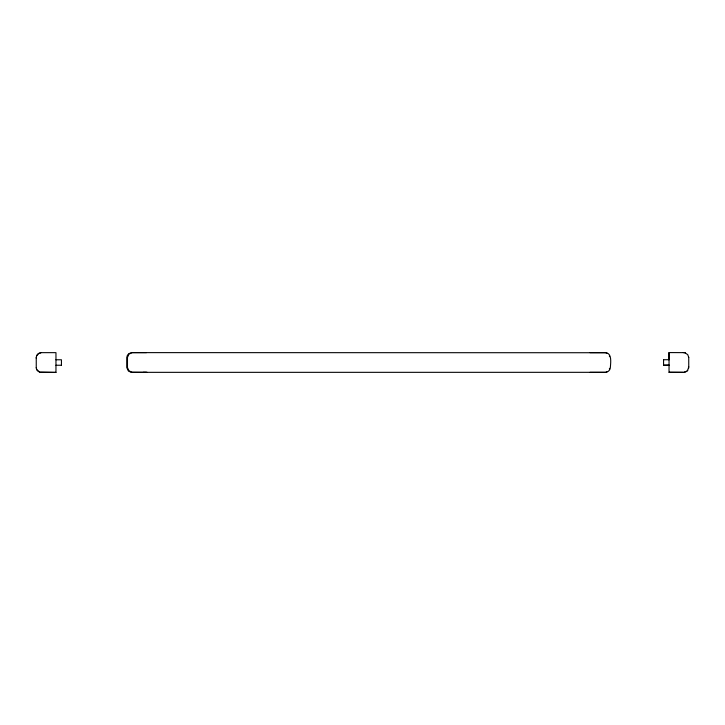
<?xml version="1.0" encoding="UTF-8"?>
<svg xmlns="http://www.w3.org/2000/svg" width="725" height="725" viewBox="0 0 725 725"><rect width="100%" height="100%" fill="white"/><g stroke="black" fill="none" stroke-linecap="round" stroke-linejoin="round"><path stroke-width="1.09" d="M36.25 358.114L36.25 367.684M61.435 365.309L61.435 359.772L55.961 359.772M688.75 366.805L687.726 370.23M36.25 358.195L36.259 357.389M663.565 359.745L669.039 359.691M55.961 365.246L61.435 365.246M688.641 368.255L688.75 367.53M36.259 357.47L36.576 355.966M609.362 369.016L609.571 368.318M36.576 356.048L36.875 355.304M36.875 355.386L38.307 353.664L40.999 352.649L55.961 352.649L55.961 372.433L40.274 372.324M37.274 354.77L38.914 353.347L40.999 352.722M687.255 370.774L687.726 370.294M686.702 371.254L687.255 370.847M683.276 372.342L669.039 372.288L684.001 372.333L686.702 371.318M607.024 371.717L605.665 372.233M686.086 371.653L684.001 372.269M146.495 352.631L131.533 352.631L128.833 353.655L127.41 355.295L126.784 357.38L126.784 367.593L128.28 370.847L130.808 372.233L146.495 372.342M589.978 352.631L604.94 352.631C612.516 352.631 610.55 363.026 610.368 367.584C610.205 370.049 608.094 372.17 605.629 372.324L143.206 372.342M669.039 359.745L669.039 352.577L684.001 352.631M663.565 365.228L669.039 365.164L663.565 365.228L663.565 359.691M589.978 372.342L604.94 372.342M55.961 372.36L39.576 372.115M147.175 372.342L132.213 372.333L128.968 370.837L127.473 367.584L127.473 357.371L128.968 354.117L132.213 352.622L606.345 352.731M683.267 352.567L685.424 352.948M684.726 352.676L687.726 354.616L688.741 357.38M606.363 352.948L607.024 353.256M39.576 372.034L37.274 370.303M38.914 371.726L37.745 370.856M36.875 369.687L37.274 370.384M36.875 369.768L36.359 368.327M609.362 355.957L609.571 356.655M36.25 367.602L36.359 368.409M688.741 357.307L688.75 366.868M669.039 352.577L669.039 372.342"/></g></svg>
